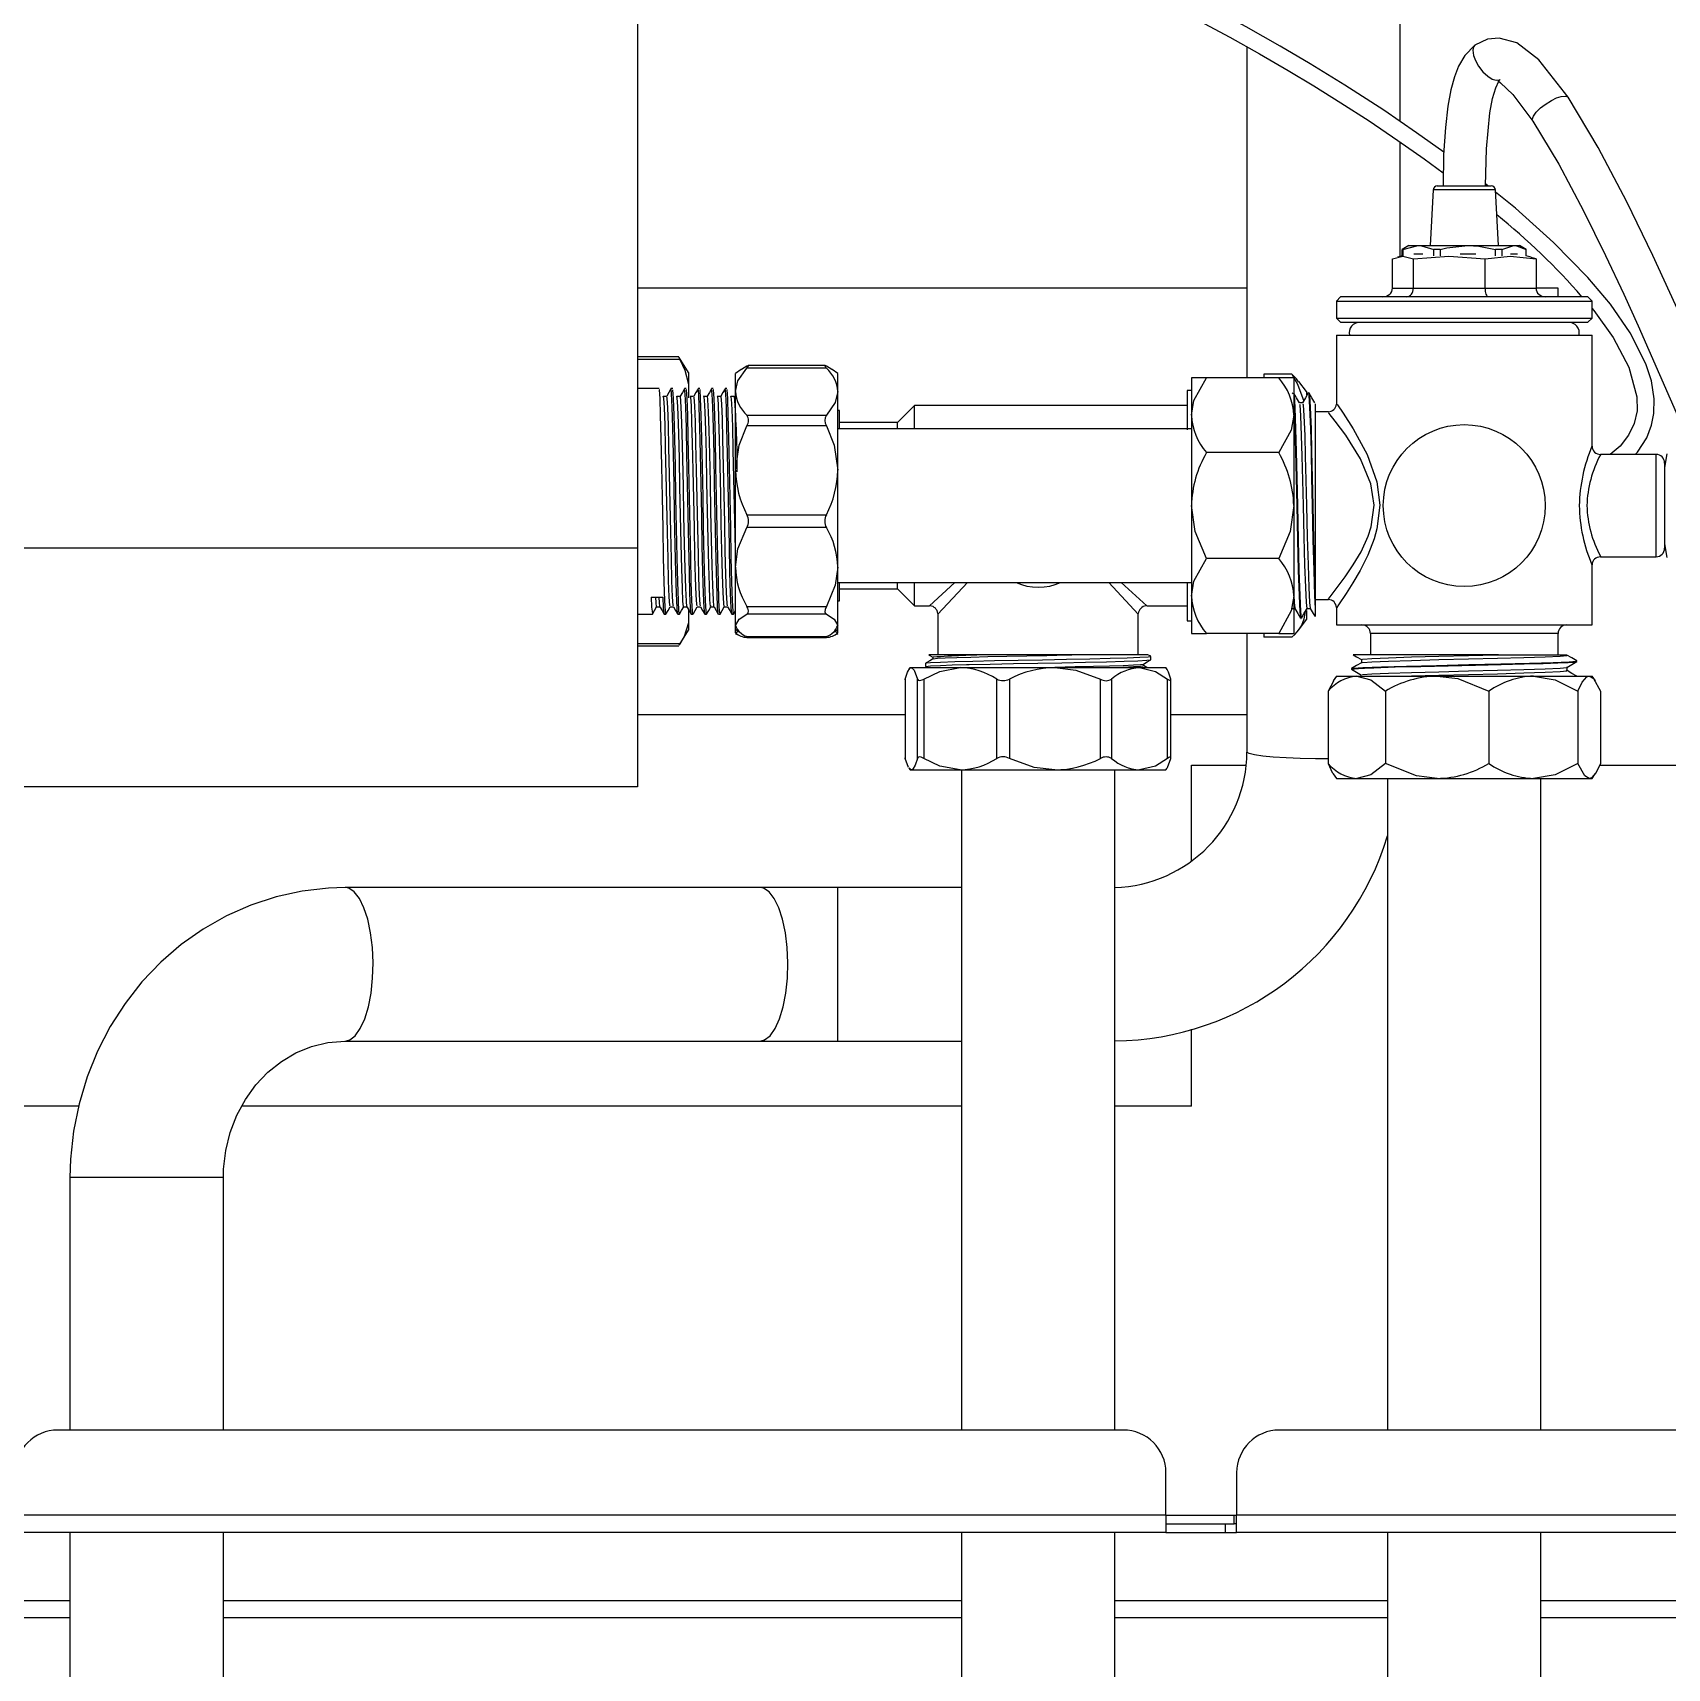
# Model space of a CAD drawing. Header units: millimetres. Extents: x 75 to 2075, y 25 to 1460.
# Drawn here: x 329.1 to 648.7, y 513.2 to 833 of the extents above; entities that cross this region are included whole.
import ezdxf

# ---------------------------------------------------------------- set-up
doc = ezdxf.new("R2010")
doc.units = ezdxf.units.MM
doc.header["$LTSCALE"] = 5

msp = doc.modelspace()

# ---------------------------------------------------------------- linework, layer by layer
at = {"color": 7, "linetype": 'Continuous', "lineweight": 25}
for p, q in [((447.337, 1212.199), (447.337, 732.199)), ((596.503, 815.607), (596.503, 874.737)), ((566.503, 830.237), (566.503, 765.532)), ((596.503, 789.282), (596.503, 811.586)), ((603.739, 803.032), (609.356, 803.032)), ((609.356, 803.032), (614.268, 803.032)), ((613.612, 803.032), (613.197, 803.367)), ((602.907, 802.243), (602.337, 791.366)), ((615.1, 802.243), (602.907, 802.243)), ((615.67, 791.366), (615.1, 802.243)), ((598.17, 791.366), (596.884, 790.623)), ((596.89, 789.386), (596.89, 790.626)), ((596.986, 790.626), (600.006, 791.366)), ((596.986, 790.626), (596.986, 789.386)), ((598.17, 791.366), (600.006, 791.366)), ((600.006, 791.366), (609.73, 791.366)), ((604.321, 790.626), (603.025, 790.626)), ((603.025, 789.386), (603.025, 790.626)), ((604.321, 790.626), (604.321, 789.386)), ((609.73, 791.366), (618.727, 791.366)), ((615.139, 789.386), (615.139, 790.626)), ((616.338, 790.626), (615.139, 790.626)), ((616.338, 790.626), (618.727, 791.366)), ((616.338, 790.626), (616.338, 789.386)), ((618.727, 791.366), (619.837, 791.366)), ((621.123, 790.623), (619.837, 791.366)), ((621.117, 789.386), (621.117, 790.626)), ((594.974, 783.032), (594.974, 788.764)), ((596.89, 789.386), (595.942, 789.132)), ((599.052, 783.032), (599.052, 788.764)), ((600.874, 789.699), (599.137, 789.699)), ((611.286, 789.699), (608.174, 789.699)), ((613.082, 783.032), (613.082, 788.764)), ((619.415, 789.699), (618.04, 789.699)), ((622.065, 789.132), (621.073, 789.398)), ((623.033, 788.764), (622.035, 789.018)), ((623.033, 788.764), (623.033, 783.032)), ((566.503, 783.032), (447.337, 783.032)), ((584.837, 781.366), (584.003, 780.532)), ((584.003, 780.532), (584.003, 777.199)), ((584.003, 780.532), (634.003, 780.532)), ((633.17, 781.366), (584.837, 781.366)), ((594.974, 783.032), (599.052, 783.032)), ((599.052, 783.032), (613.082, 783.032)), ((613.082, 783.032), (623.033, 783.032)), ((627.337, 783.032), (623.033, 783.032)), ((627.337, 781.366), (627.337, 783.032)), ((634.003, 780.532), (633.17, 781.366)), ((634.003, 777.199), (634.003, 780.532)), ((584.003, 777.199), (584.837, 776.366)), ((584.003, 777.199), (616.067, 777.199)), ((616.067, 777.199), (634.003, 777.199)), ((633.17, 776.366), (634.003, 777.199)), ((584.003, 773.866), (584.003, 760.344)), ((584.003, 773.866), (634.003, 773.866)), ((584.837, 776.366), (633.17, 776.366)), ((634.003, 752.146), (634.003, 773.866)), ((455.429, 769.6), (447.337, 769.6)), ((455.654, 769.082), (447.337, 769.082)), ((457.337, 766.532), (455.487, 769.492)), ((468.735, 767.799), (467.667, 767.124)), ((484.272, 767.427), (468.735, 767.427)), ((484.011, 767.9), (468.986, 767.9)), ((485.34, 767.124), (484.272, 767.799)), ((457.337, 766.532), (457.337, 764.306)), ((457.337, 764.306), (457.337, 761.602)), ((467.614, 767.143), (466.503, 766.366)), ((466.503, 762.818), (466.503, 766.366)), ((486.503, 766.366), (485.393, 767.143)), ((486.503, 762.818), (486.503, 766.366)), ((558.613, 765.532), (555.67, 765.532)), ((555.67, 765.532), (555.67, 758.21)), ((572.728, 765.532), (558.613, 765.532)), ((575.3, 766.239), (569.837, 766.239)), ((569.837, 766.239), (569.837, 765.532)), ((575.67, 765.532), (572.728, 765.532)), ((575.67, 765.532), (575.67, 758.21)), ((578.17, 762.823), (576.638, 764.792)), ((451.579, 763.399), (447.337, 763.399)), ((454.225, 763.399), (453.894, 763.399)), ((456.871, 763.399), (456.54, 763.399)), ((459.517, 763.399), (459.186, 763.399)), ((462.162, 763.399), (461.831, 763.399)), ((464.808, 763.399), (464.477, 763.399)), ((466.503, 747.458), (466.503, 762.818)), ((486.503, 747.458), (486.503, 762.818)), ((555.67, 763.032), (554.837, 763.032)), ((554.837, 763.032), (554.837, 755.323)), ((575.499, 762.562), (575.382, 762.361)), ((578.17, 762.823), (578.17, 762.165)), ((578.649, 762.566), (578.526, 762.566)), ((468.735, 758.21), (484.272, 758.21)), ((486.837, 759.116), (486.503, 759.116)), ((486.837, 755.532), (486.837, 759.116)), ((501.503, 760.116), (498.17, 756.782)), ((554.837, 760.116), (501.503, 760.116)), ((501.503, 755.532), (501.503, 760.116)), ((555.67, 758.21), (555.67, 740.532)), ((575.67, 758.21), (575.67, 740.532)), ((579.837, 760.417), (579.837, 723.229)), ((582.477, 758.866), (579.837, 758.866)), ((484.272, 756.162), (468.735, 756.162)), ((555.67, 755.532), (486.503, 755.532)), ((498.17, 756.782), (486.837, 756.782)), ((498.17, 755.532), (498.17, 756.782)), ((572.728, 750.888), (558.613, 750.888)), ((646.503, 750.532), (635.648, 750.532)), ((646.503, 730.532), (646.503, 750.532)), ((648.638, 750.666), (648.17, 748.014)), ((648.17, 748.866), (648.17, 732.199)), ((466.503, 728.529), (466.503, 747.458)), ((486.503, 728.529), (486.503, 747.458)), ((468.735, 738.754), (484.272, 738.754)), ((555.67, 740.532), (555.67, 722.855)), ((575.67, 740.532), (575.67, 722.855)), ((484.272, 736.23), (468.735, 736.23)), ((648.17, 733.051), (648.638, 730.398)), ((447.337, 732.199), (284.003, 732.199)), ((447.337, 732.199), (447.337, 685.532)), ((572.728, 730.177), (558.613, 730.177)), ((635.618, 730.532), (646.503, 730.532)), ((466.503, 717.119), (466.503, 728.529)), ((486.503, 717.119), (486.503, 728.529)), ((634.003, 717.199), (634.003, 728.987)), ((450.02, 722.658), (452.335, 722.658)), ((486.503, 725.532), (555.67, 725.532)), ((486.837, 721.949), (486.837, 725.532)), ((486.837, 724.282), (498.17, 724.282)), ((498.17, 724.282), (498.17, 725.532)), ((498.17, 724.282), (501.503, 720.949)), ((501.503, 720.949), (501.503, 725.532)), ((504.42, 720.949), (509.394, 725.532)), ((511.847, 725.532), (506.087, 719.282)), ((545.253, 719.282), (539.494, 725.532)), ((541.947, 725.532), (546.92, 720.949)), ((554.837, 725.532), (554.837, 718.032)), ((555.67, 722.855), (555.67, 715.532)), ((575.67, 722.855), (575.67, 715.532)), ((579.837, 723.228), (579.837, 720.364)), ((457.337, 720.232), (457.337, 717.651)), ((466.141, 719.339), (466.503, 719.966)), ((468.735, 720.828), (484.272, 720.828)), ((486.503, 721.949), (486.837, 721.949)), ((501.503, 720.949), (504.42, 720.949)), ((546.92, 720.949), (554.837, 720.949)), ((578.17, 719.999), (578.17, 718.242)), ((579.837, 722.199), (582.453, 722.199)), ((579.837, 720.364), (579.837, 720.345)), ((579.837, 720.345), (579.837, 718.835)), ((584.003, 720.592), (584.003, 717.199)), ((447.337, 719.332), (450.256, 719.332)), ((452.572, 719.332), (452.902, 719.332)), ((455.217, 719.332), (455.547, 719.332)), ((457.337, 717.651), (457.337, 716.199)), ((457.863, 719.332), (458.193, 719.332)), ((460.509, 719.332), (460.839, 719.332)), ((463.155, 719.332), (463.485, 719.332)), ((465.801, 719.332), (466.131, 719.332)), ((466.503, 716.366), (466.503, 717.119)), ((466.503, 716.366), (467.614, 715.588)), ((466.503, 715.659), (466.503, 716.366)), ((484.272, 719.307), (468.735, 719.307)), ((485.393, 715.588), (486.503, 716.366)), ((486.503, 716.366), (486.503, 717.119)), ((486.503, 715.659), (486.503, 716.366)), ((506.087, 719.282), (506.087, 711.366)), ((545.253, 711.366), (545.253, 719.282)), ((554.837, 718.032), (555.67, 718.032)), ((576.638, 716.272), (578.17, 718.242)), ((577.018, 718.499), (577.141, 718.499)), ((584.003, 717.199), (634.003, 717.199)), ((455.654, 713.512), (447.337, 713.512)), ((447.337, 713.131), (455.429, 713.131)), ((455.452, 713.186), (455.429, 713.169)), ((455.487, 713.239), (457.337, 716.199)), ((455.654, 713.512), (455.543, 713.332)), ((466.503, 715.659), (467.008, 716.012)), ((466.503, 715.532), (466.685, 715.405)), ((468.735, 714.932), (484.272, 714.932)), ((468.735, 714.757), (484.272, 714.757)), ((468.871, 714.745), (468.735, 714.757)), ((468.871, 714.74), (484.154, 714.74)), ((468.986, 714.832), (484.011, 714.832)), ((484.272, 714.757), (484.154, 714.759)), ((485.999, 716.012), (486.503, 715.659)), ((486.322, 715.405), (486.503, 715.532)), ((555.67, 715.532), (558.613, 715.532)), ((572.728, 715.532), (558.613, 715.532)), ((566.503, 715.532), (566.503, 692.364)), ((569.837, 715.532), (569.837, 714.825)), ((575.3, 714.825), (569.837, 714.825)), ((572.728, 715.532), (575.67, 715.532)), ((590.67, 715.532), (590.67, 711.366)), ((627.337, 715.532), (590.67, 715.532)), ((627.337, 711.366), (627.337, 715.532)), ((627.337, 711.366), (627.337, 715.532)), ((516.542, 711.366), (504.291, 711.366)), ((505.068, 710.898), (505.068, 710.567)), ((505.161, 710.567), (505.168, 710.585)), ((532.275, 711.366), (516.542, 711.366)), ((547.154, 711.366), (532.275, 711.366)), ((547.693, 711.076), (547.162, 711.383)), ((547.704, 710.402), (547.704, 711.064)), ((615.728, 711.366), (587.296, 711.366)), ((615.728, 711.366), (629.057, 711.366)), ((631.038, 710.058), (631.038, 710.178)), ((499.708, 706.634), (499.708, 691.097)), ((500.67, 708.866), (500.414, 708.5)), ((500.67, 708.866), (500.887, 708.866)), ((500.887, 708.866), (510.469, 708.866)), ((502.066, 691.097), (502.066, 706.634)), ((503.344, 706.634), (503.344, 691.097)), ((503.636, 709.74), (503.636, 709.079)), ((503.647, 709.066), (503.995, 708.866)), ((503.756, 709.74), (503.71, 709.774)), ((510.469, 708.866), (528.955, 708.866)), ((517.594, 691.097), (517.594, 706.634)), ((520.058, 706.634), (520.058, 691.097)), ((528.955, 708.866), (545.517, 708.866)), ((537.852, 691.097), (537.852, 706.634)), ((540.06, 706.634), (540.06, 691.097)), ((545.517, 708.866), (550.67, 708.866)), ((546.94, 708.866), (546.26, 709.258)), ((546.272, 709.244), (546.272, 709.568)), ((550.926, 708.5), (550.67, 708.866)), ((550.975, 691.097), (550.975, 706.634)), ((584.003, 707.199), (583.344, 706.257)), ((584.003, 707.199), (587.978, 707.199)), ((586.969, 708.67), (586.969, 708.547)), ((587.978, 707.199), (603.7, 707.199)), ((603.7, 707.199), (622.529, 707.199)), ((622.529, 707.199), (633.435, 707.199)), ((633.435, 707.199), (634.003, 707.199)), ((634.663, 706.257), (634.003, 707.199)), ((499.679, 706.457), (499.679, 691.252)), ((551.662, 691.252), (551.662, 706.457)), ((583.422, 706.202), (582.376, 704.256)), ((582.376, 704.256), (582.376, 690.142)), ((593.58, 704.256), (593.58, 690.142)), ((613.82, 704.256), (613.82, 690.142)), ((631.238, 704.256), (631.238, 690.142)), ((635.631, 704.256), (635.631, 690.142)), ((447.337, 699.699), (499.679, 699.699)), ((551.662, 699.699), (566.503, 699.699)), ((499.708, 691.097), (499.697, 691.252)), ((500.347, 689.345), (499.708, 691.097)), ((500.416, 689.228), (500.67, 688.866)), ((500.887, 688.866), (500.451, 689.252)), ((500.67, 688.866), (500.887, 688.866)), ((500.887, 688.866), (510.469, 688.866)), ((510.469, 688.866), (528.955, 688.866)), ((510.67, 688.866), (510.67, 559.817)), ((528.955, 688.866), (545.517, 688.866)), ((540.67, 559.817), (540.67, 688.866)), ((545.517, 688.866), (550.67, 688.866)), ((550.67, 688.866), (550.924, 689.228)), ((555.67, 689.817), (566.328, 689.817)), ((555.67, 671.091), (555.67, 689.817)), ((583.378, 688.092), (584.003, 687.199)), ((634.003, 687.199), (634.629, 688.092)), ((635.479, 689.817), (660.67, 689.817)), ((447.337, 685.532), (284.003, 685.532)), ((584.003, 687.199), (587.978, 687.199)), ((587.978, 687.199), (603.7, 687.199)), ((594.003, 687.199), (594.003, 559.817)), ((603.7, 687.199), (622.529, 687.199)), ((622.529, 687.199), (633.435, 687.199)), ((624.003, 559.817), (624.003, 687.199)), ((633.435, 687.199), (634.003, 687.199)), ((471.264, 665.856), (390.157, 665.856)), ((486.503, 665.856), (471.264, 665.856)), ((510.67, 665.856), (486.503, 665.856)), ((486.503, 636.896), (486.503, 665.856)), ((486.503, 635.856), (486.503, 636.896)), ((555.67, 623.15), (555.67, 638.167)), ((390.157, 635.856), (471.264, 635.856)), ((471.264, 635.856), (486.503, 635.856)), ((486.503, 635.856), (510.67, 635.856)), ((338.053, 623.15), (317.337, 623.15)), ((510.67, 623.15), (369.973, 623.15)), ((555.67, 623.15), (540.67, 623.15)), ((336.377, 609.19), (336.377, 559.817)), ((366.377, 609.19), (336.377, 609.19)), ((366.377, 559.817), (366.377, 609.19)), ((542.337, 559.817), (334.003, 559.817)), ((772.835, 559.817), (572.835, 559.817)), ((550.67, 543.15), (550.67, 551.483)), ((564.501, 551.483), (564.501, 543.15)), ((550.67, 543.15), (325.67, 543.15)), ((550.67, 543.15), (550.67, 539.817)), ((550.67, 543.15), (564.003, 543.15)), ((550.67, 541.483), (564.003, 541.483)), ((562.337, 539.817), (562.337, 541.483)), ((564.003, 541.483), (564.003, 543.15)), ((564.003, 543.15), (564.501, 543.15)), ((564.501, 541.483), (564.003, 541.483)), ((564.501, 539.817), (564.501, 543.15)), ((781.168, 543.15), (564.501, 543.15)), ((550.67, 539.817), (325.67, 539.817)), ((336.377, 539.817), (336.377, 499.817)), ((366.377, 499.817), (366.377, 539.817)), ((510.67, 539.817), (510.67, 499.817)), ((540.67, 499.817), (540.67, 539.817)), ((550.67, 539.817), (562.337, 539.817)), ((562.337, 539.817), (564.501, 539.817)), ((781.168, 539.817), (564.501, 539.817)), ((594.003, 539.817), (594.003, 499.817)), ((624.003, 499.817), (624.003, 539.817)), ((270.67, 526.483), (336.377, 526.483)), ((366.377, 526.483), (510.67, 526.483)), ((540.67, 526.483), (594.003, 526.483)), ((624.003, 526.483), (727.337, 526.483)), ((269.121, 523.15), (336.377, 523.15)), ((366.377, 523.15), (510.67, 523.15)), ((540.67, 523.15), (594.003, 523.15)), ((624.003, 523.15), (727.337, 523.15))]:
    msp.add_line(p, q, dxfattribs=at)
at = {"color": 7, "linetype": 'Continuous', "lineweight": 25, "flags": 128}
for points in [[(604.999, 809.644), (604.984, 809.655), (599.68, 813.442), (593.26, 817.817), (585.63, 822.755), (578.86, 826.924), (573.032, 830.367), (566.377, 834.14), (557.751, 838.785), (549.006, 843.214), (540.556, 847.212), (536.571, 848.996), (532.624, 850.694), (527.289, 852.871), (520.35, 855.474), (512.161, 858.139), (503.289, 860.343)], [(502.652, 857.071), (510.115, 855.259), (516.87, 853.15), (522.418, 851.172), (526.649, 849.539), (530.707, 847.884), (534.796, 846.135), (541.709, 843.009), (548.837, 839.581), (556.198, 835.836), (563.139, 832.119), (568.964, 828.862), (574.605, 825.584), (579.569, 822.597), (584.882, 819.287), (590.379, 815.729), (596.016, 811.929), (601.174, 808.301), (604.899, 805.576)], [(629.314, 820.353), (623.558, 827.698), (619.312, 831.001), (615.815, 831.901), (613.556, 831.702), (611.077, 830.567)], [(611.077, 830.567), (609.117, 828.554), (607.888, 826.421), (607.078, 824.328), (606.402, 821.845), (605.798, 818.627), (605.305, 814.463), (604.965, 809.1), (604.852, 803.032)], [(611.091, 830.549), (610.793, 830.214), (610.658, 829.573), (610.817, 828.497), (611.191, 827.524), (611.821, 826.424), (612.665, 825.348), (613.604, 824.474), (614.49, 823.917), (615.215, 823.688), (615.936, 823.802), (615.98, 823.852)], [(613.189, 803.032), (613.363, 810.302), (614.025, 817.317), (614.547, 820.119), (615.166, 822.238), (615.748, 823.505), (615.947, 823.783), (616.007, 823.846), (616.025, 823.862), (616.034, 823.87)], [(615.589, 823.697), (615.583, 823.692), (615.618, 823.599), (616.078, 823.199), (618.504, 820.931), (622.386, 815.722)], [(622.419, 815.741), (622.305, 816.048), (622.519, 816.684), (623.094, 817.467), (623.915, 818.267), (624.825, 818.976), (626.086, 819.759), (627.067, 820.225), (627.951, 820.517), (628.822, 820.6), (629.245, 820.433), (629.282, 820.333)], [(664.705, 746.654), (659.203, 759.593), (656.805, 765.129), (653.966, 771.599), (650.295, 779.807), (645.863, 789.412), (640.783, 799.905), (635.204, 810.553), (629.314, 820.353)], [(622.386, 815.722), (627.497, 807.267), (632.334, 798.152), (636.627, 789.436), (640.2, 781.841), (643.011, 775.689), (653.425, 751.927), (660.67, 734.616)], [(642.405, 750.532), (642.859, 750.988), (644.672, 753.787), (645.632, 756.268), (646.078, 758.536), (646.147, 761.434), (645.607, 764.909), (644.537, 768.27), (641.474, 774.337), (637.601, 779.911), (633.188, 785.157), (626.48, 791.99), (619.027, 798.654), (615.123, 801.81)], [(596.986, 790.626), (596.974, 790.632), (596.89, 790.626)], [(600.006, 791.366), (600.619, 791.333), (603.025, 790.626)], [(604.321, 790.626), (605.594, 790.923), (609.73, 791.366)], [(609.73, 791.366), (611.86, 791.245), (615.139, 790.626)], [(618.727, 791.366), (619.213, 791.333), (621.117, 790.626)], [(594.974, 788.764), (597.013, 789.282), (599.052, 788.764)], [(599.052, 788.764), (605.999, 789.282), (613.082, 788.764)], [(613.082, 788.764), (618.01, 789.282), (623.033, 788.764)], [(634.003, 779.055), (634.326, 778.681), (638.13, 773.398), (641.206, 767.617), (642.777, 761.778), (642.784, 759.062), (642.239, 756.567), (641.14, 754.283), (639.463, 752.181), (637.524, 750.532)], [(455.543, 769.399), (455.452, 769.545), (455.413, 769.574), (455.536, 769.313), (455.654, 769.082)], [(455.654, 769.082), (456.6, 766.992), (457.337, 764.306)], [(466.503, 762.818), (466.983, 764.929), (468.735, 767.427)], [(468.735, 767.427), (468.988, 767.726), (469.048, 767.884), (468.912, 767.878), (468.735, 767.799)], [(484.272, 767.799), (484.019, 767.898), (483.959, 767.834), (484.095, 767.626), (484.272, 767.427)], [(555.67, 758.21), (556.15, 761.117), (558.613, 765.532)], [(575.3, 766.239), (576.406, 764.286), (577.605, 760.986)], [(576.577, 764.745), (576.208, 765.305), (575.3, 766.239)], [(452.902, 719.475), (452.813, 719.837), (452.692, 721.985), (452.576, 725.596), (452.461, 730.395), (452.34, 736.134), (452.226, 742.16), (452.109, 748.175), (451.988, 753.722), (451.875, 758.209), (451.757, 761.474), (451.637, 763.182), (451.579, 763.192)], [(453.729, 720.954), (453.664, 721.019), (453.544, 722.71), (453.426, 725.838), (453.313, 730.1), (453.191, 735.331), (453.075, 740.96), (452.961, 746.593), (452.839, 751.922), (452.725, 756.344), (452.608, 759.649), (452.487, 761.566), (452.375, 761.905), (452.365, 761.806)], [(453.027, 761.864), (452.698, 761.874), (452.365, 761.864)], [(453.887, 763.397), (453.47, 762.676), (453.054, 761.955)], [(454.376, 720.968), (454.326, 721.019), (454.205, 722.71), (454.087, 725.838), (453.974, 730.1), (453.853, 735.331), (453.737, 740.96), (453.622, 746.593), (453.501, 751.922), (453.387, 756.344), (453.27, 759.649), (453.149, 761.566), (453.054, 761.852)], [(455.217, 719.464), (455.195, 719.365), (455.078, 720.541), (454.957, 723.355), (454.844, 727.471), (454.725, 732.735), (454.605, 738.679), (454.493, 744.708), (454.373, 750.611), (454.254, 755.764), (454.141, 759.752), (454.02, 762.4), (453.904, 763.392), (453.88, 763.251)], [(455.547, 719.475), (455.459, 719.837), (455.338, 721.985), (455.222, 725.596), (455.107, 730.395), (454.986, 736.134), (454.872, 742.16), (454.755, 748.175), (454.634, 753.722), (454.521, 758.209), (454.403, 761.474), (454.282, 763.182), (454.225, 763.192)], [(456.376, 720.867), (456.358, 720.782), (456.241, 721.805), (456.12, 724.367), (456.007, 728.162), (455.889, 733.039), (455.769, 738.58), (455.656, 744.217), (455.536, 749.755), (455.418, 754.62), (455.305, 758.402), (455.184, 760.947), (455.067, 761.952), (455.011, 761.673)], [(455.673, 761.864), (455.344, 761.873), (455.011, 761.864)], [(457.023, 720.796), (457.02, 720.782), (456.902, 721.805), (456.782, 724.367), (456.669, 728.162), (456.55, 733.039), (456.43, 738.58), (456.318, 744.217), (456.198, 749.755), (456.079, 754.62), (455.966, 758.402), (455.845, 760.947), (455.728, 761.952), (455.699, 761.807)], [(456.533, 763.397), (456.116, 762.676), (455.7, 761.955)], [(457.863, 719.464), (457.841, 719.365), (457.723, 720.541), (457.603, 723.355), (457.49, 727.471), (457.371, 732.735), (457.251, 738.679), (457.139, 744.708), (457.019, 750.611), (456.9, 755.764), (456.787, 759.752), (456.666, 762.4), (456.55, 763.392), (456.527, 763.253)], [(458.193, 719.475), (458.105, 719.837), (457.984, 721.985), (457.868, 725.596), (457.753, 730.395), (457.632, 736.134), (457.518, 742.16), (457.401, 748.175), (457.28, 753.722), (457.167, 758.209), (457.048, 761.474), (456.928, 763.182), (456.871, 763.192)], [(458.318, 761.864), (457.989, 761.872), (457.657, 761.864)], [(459.02, 720.917), (458.937, 721.179), (458.816, 723.113), (458.7, 726.433), (458.585, 730.867), (458.464, 736.203), (458.35, 741.837), (458.233, 747.465), (458.112, 752.688), (457.999, 756.936), (457.881, 760.05), (457.761, 761.723), (457.657, 761.81)], [(459.178, 763.397), (458.762, 762.676), (458.345, 761.955)], [(459.667, 720.964), (459.599, 721.179), (459.478, 723.113), (459.361, 726.433), (459.247, 730.867), (459.126, 736.203), (459.011, 741.837), (458.895, 747.465), (458.774, 752.688), (458.661, 756.936), (458.543, 760.05), (458.422, 761.723), (458.345, 761.788)], [(460.509, 719.464), (460.487, 719.365), (460.369, 720.541), (460.249, 723.355), (460.136, 727.471), (460.017, 732.735), (459.897, 738.679), (459.785, 744.708), (459.664, 750.611), (459.546, 755.764), (459.433, 759.752), (459.312, 762.4), (459.196, 763.392), (459.172, 763.25)], [(460.839, 719.475), (460.751, 719.837), (460.63, 721.985), (460.514, 725.596), (460.399, 730.395), (460.277, 736.134), (460.163, 742.16), (460.047, 748.175), (459.926, 753.722), (459.813, 758.209), (459.694, 761.474), (459.574, 763.182), (459.517, 763.192)], [(461.667, 720.93), (461.632, 720.837), (461.514, 722.11), (461.393, 724.89), (461.281, 728.859), (461.161, 733.879), (461.042, 739.467), (460.93, 745.103), (460.809, 750.577), (460.692, 755.285), (460.578, 758.893), (460.457, 761.21), (460.341, 761.967), (460.302, 761.688)], [(460.964, 761.864), (460.635, 761.871), (460.303, 761.864)], [(461.823, 763.395), (461.407, 762.674), (460.99, 761.953)], [(462.314, 720.891), (462.294, 720.837), (462.175, 722.11), (462.055, 724.89), (461.943, 728.859), (461.823, 733.879), (461.704, 739.467), (461.591, 745.103), (461.47, 750.577), (461.353, 755.285), (461.239, 758.893), (461.118, 761.21), (461.003, 761.967), (460.99, 761.878)], [(463.155, 719.464), (463.133, 719.365), (463.015, 720.541), (462.894, 723.355), (462.782, 727.471), (462.663, 732.735), (462.543, 738.679), (462.431, 744.708), (462.31, 750.611), (462.192, 755.764), (462.079, 759.752), (461.958, 762.4), (461.841, 763.392), (461.817, 763.246)], [(463.485, 719.475), (463.397, 719.837), (463.275, 721.985), (463.159, 725.596), (463.045, 730.395), (462.923, 736.134), (462.809, 742.16), (462.692, 748.175), (462.571, 753.722), (462.459, 758.209), (462.34, 761.474), (462.22, 763.182), (462.162, 763.192)], [(464.312, 720.842), (464.21, 721.378), (464.089, 723.551), (463.974, 727.05), (463.858, 731.657), (463.737, 737.083), (463.624, 742.718), (463.506, 748.327), (463.386, 753.428), (463.273, 757.504), (463.154, 760.415), (463.034, 761.841), (462.948, 761.726)], [(463.61, 761.864), (463.28, 761.87), (462.949, 761.864)], [(464.47, 763.397), (464.053, 762.676), (463.637, 761.955)], [(464.96, 720.915), (464.872, 721.378), (464.751, 723.551), (464.636, 727.05), (464.52, 731.657), (464.399, 737.083), (464.286, 742.718), (464.167, 748.327), (464.047, 753.428), (463.935, 757.504), (463.815, 760.415), (463.696, 761.841), (463.637, 761.762)], [(465.801, 719.464), (465.779, 719.365), (465.661, 720.541), (465.54, 723.355), (465.428, 727.471), (465.309, 732.735), (465.189, 738.679), (465.076, 744.708), (464.956, 750.611), (464.838, 755.764), (464.725, 759.752), (464.604, 762.4), (464.487, 763.392), (464.464, 763.251)], [(466.131, 719.475), (466.042, 719.837), (465.921, 721.985), (465.805, 725.596), (465.69, 730.395), (465.569, 736.134), (465.455, 742.16), (465.338, 748.175), (465.217, 753.722), (465.105, 758.209), (464.986, 761.474), (464.866, 763.182), (464.808, 763.192)], [(466.503, 731.76), (466.434, 734.733), (466.316, 740.351), (466.203, 745.986), (466.082, 751.38), (465.966, 755.921), (465.851, 759.352), (465.729, 761.434), (465.616, 761.944), (465.594, 761.745)], [(466.256, 761.864), (465.926, 761.869), (465.594, 761.864)], [(486.503, 762.818), (486.024, 760.708), (484.272, 758.21)], [(576.77, 760.613), (576.211, 761.581), (575.652, 762.548)], [(575.67, 762.245), (575.733, 762.098), (575.878, 759.742), (576.028, 755.547), (576.145, 751.126), (576.267, 745.981), (576.387, 740.532), (576.534, 733.867), (576.682, 727.821), (576.829, 722.977), (576.978, 719.767), (577.124, 718.512), (577.141, 718.601)], [(575.67, 761.118), (575.755, 759.742), (575.905, 755.547), (576.022, 751.126), (576.145, 745.981), (576.264, 740.532), (576.412, 733.867), (576.559, 727.821), (576.706, 722.977), (576.855, 719.767), (577.001, 718.512), (577.018, 718.601)], [(578.515, 762.562), (577.953, 761.589), (577.39, 760.615)], [(578.526, 762.333), (578.627, 762.098), (578.771, 759.742), (578.922, 755.547), (579.039, 751.126), (579.161, 745.981), (579.281, 740.532), (579.428, 733.867), (579.576, 727.821), (579.723, 722.977), (579.837, 720.364)], [(579.787, 760.613), (579.227, 761.581), (578.669, 762.548)], [(578.669, 762.287), (578.749, 762.098), (578.894, 759.742), (579.044, 755.547), (579.162, 751.126), (579.284, 745.981), (579.403, 740.532), (579.551, 733.867), (579.699, 727.821), (579.837, 723.23)], [(575.67, 758.21), (575.191, 755.303), (572.728, 750.888)], [(577.41, 760.632), (577.079, 760.632), (576.759, 760.632)], [(576.77, 760.375), (576.849, 760.206), (576.994, 758.056), (577.144, 754.23), (577.261, 750.196), (577.384, 745.503), (577.503, 740.532), (577.651, 734.452), (577.798, 728.937), (577.945, 724.518), (578.094, 721.589), (578.24, 720.444), (578.257, 720.526)], [(577.41, 760.42), (577.51, 760.206), (577.655, 758.056), (577.805, 754.23), (577.923, 750.196), (578.045, 745.503), (578.164, 740.532), (578.312, 734.452), (578.46, 728.937), (578.607, 724.518), (578.755, 721.589), (578.899, 720.466)], [(582.451, 722.34), (582.766, 722.727), (584.364, 724.761), (585.738, 726.626), (587.296, 728.934), (588.816, 731.532), (590.198, 734.555), (590.79, 736.37), (591.365, 740.605), (590.754, 744.824), (588.727, 749.701), (585.854, 754.276), (583.768, 757.076), (582.581, 758.567), (582.477, 758.694)], [(584.135, 760.344), (584.232, 760.206), (585.345, 758.58), (587.301, 755.525), (589.994, 750.534), (591.895, 745.214), (592.467, 740.612), (591.928, 735.991), (591.374, 734.011), (590.127, 730.822), (588.653, 727.88), (587.236, 725.432), (585.904, 723.328), (584.406, 721.109), (584.062, 720.616), (584.045, 720.592)], [(466.503, 747.458), (467.232, 752.381), (468.735, 756.162)], [(484.272, 756.162), (485.775, 752.381), (486.503, 747.458)], [(558.613, 730.177), (556.399, 735.456), (555.67, 740.532)], [(575.67, 740.532), (574.941, 735.456), (572.728, 730.177)], [(466.503, 728.529), (466.983, 732.057), (468.735, 736.23)], [(555.67, 722.855), (556.15, 725.762), (558.613, 730.177)], [(486.503, 728.529), (486.024, 725.001), (484.272, 720.828)], [(451.083, 720.768), (450.968, 721.539), (450.91, 722.658)], [(451.73, 720.867), (451.63, 721.539), (451.572, 722.658)], [(452.572, 719.464), (452.549, 719.365), (452.432, 720.541), (452.335, 722.658)], [(575.67, 722.855), (575.191, 719.948), (572.728, 715.532)], [(575.67, 722.941), (575.739, 721.589), (575.883, 720.463)], [(450.266, 719.339), (450.682, 720.058), (451.089, 720.764)], [(451.083, 720.764), (451.416, 720.765), (451.738, 720.764)], [(451.73, 720.778), (452.147, 720.057), (452.563, 719.336)], [(452.912, 719.339), (453.327, 720.058), (453.735, 720.764)], [(453.729, 720.764), (454.061, 720.765), (454.383, 720.764)], [(454.377, 720.776), (454.793, 720.055), (455.21, 719.334)], [(455.557, 719.339), (455.973, 720.057), (456.381, 720.764)], [(456.375, 720.764), (456.707, 720.765), (457.029, 720.764)], [(457.023, 720.776), (457.439, 720.055), (457.856, 719.334)], [(458.203, 719.339), (458.618, 720.057), (459.027, 720.764)], [(459.021, 720.764), (459.353, 720.764), (459.675, 720.764)], [(459.667, 720.778), (460.084, 720.057), (460.5, 719.336)], [(460.849, 719.339), (461.264, 720.057), (461.673, 720.764)], [(461.666, 720.764), (461.998, 720.764), (462.321, 720.764)], [(462.314, 720.777), (462.73, 720.056), (463.147, 719.335)], [(463.495, 719.339), (463.91, 720.056), (464.319, 720.764)], [(464.312, 720.764), (464.644, 720.764), (464.967, 720.764)], [(464.96, 720.776), (465.377, 720.055), (465.793, 719.334)], [(468.735, 719.307), (468.988, 719.555), (469.048, 719.969), (468.912, 720.468), (468.735, 720.828)], [(484.272, 720.828), (484.019, 720.256), (483.959, 719.765), (484.095, 719.441), (484.272, 719.307)], [(575.241, 720.432), (575.571, 720.432), (575.892, 720.432)], [(575.882, 720.449), (576.445, 719.476), (577.007, 718.502)], [(577.16, 718.516), (577.719, 719.483), (578.278, 720.451)], [(578.257, 720.432), (578.588, 720.432), (578.908, 720.432)], [(578.898, 720.45), (579.461, 719.476), (579.833, 718.833)], [(457.337, 717.651), (456.441, 714.972), (455.654, 713.512)], [(466.503, 717.119), (467.232, 718.356), (468.735, 719.307)], [(484.272, 719.307), (485.775, 718.356), (486.503, 717.119)], [(468.986, 714.85), (468.912, 714.854), (468.735, 714.932)], [(484.272, 714.932), (484.019, 714.833), (484.011, 714.842)], [(503.756, 709.079), (503.71, 709.112), (504.623, 709.205), (506.562, 709.3), (508.865, 709.377), (511.656, 709.449), (512.187, 709.462), (516.302, 709.555), (520.891, 709.65), (525.62, 709.74), (530.348, 709.829), (534.944, 709.924), (539.073, 710.018), (542.491, 710.105), (545.176, 710.197), (546.947, 710.293), (547.682, 710.384), (547.62, 710.402)], [(505.224, 710.618), (504.522, 710.206), (503.8, 709.79)], [(503.879, 709.791), (504.623, 709.866), (506.562, 709.961), (509.381, 710.053), (512.924, 710.141), (517.154, 710.235), (521.796, 710.329), (526.52, 710.418), (531.249, 710.509), (535.78, 710.604), (539.786, 710.696), (543.066, 710.784), (545.592, 710.877), (547.169, 710.972), (547.704, 711.062), (547.694, 711.064)], [(504.281, 711.346), (504.361, 711.3), (505.08, 710.885)], [(505.178, 710.61), (505.975, 710.692), (507.532, 710.777), (509.76, 710.859), (512.527, 710.936), (515.837, 711.018), (519.556, 711.103), (523.473, 711.185), (527.394, 711.263), (531.32, 711.345), (532.275, 711.366)], [(546.26, 709.562), (546.979, 709.977), (547.693, 710.389)], [(587.007, 708.547), (587.082, 708.595), (587.566, 708.658), (589.084, 708.758), (589.481, 708.778), (589.86, 708.795), (590.453, 708.82), (591.326, 708.854), (595.52, 708.986), (600.514, 709.114), (605.88, 709.236), (611.233, 709.354), (616.254, 709.467), (620.7, 709.575), (624.408, 709.678), (627.291, 709.776), (629.328, 709.869), (630.549, 709.958), (631.024, 710.041), (630.987, 710.058)], [(587.216, 708.689), (587.272, 708.75), (589.194, 708.886), (592.797, 709.028), (597.696, 709.164), (603.591, 709.305), (609.886, 709.443), (616.144, 709.583), (621.794, 709.721), (626.375, 709.86), (629.528, 710), (630.959, 710.137), (630.846, 710.178)], [(587.297, 711.365), (587.944, 710.991), (588.903, 710.437)], [(588.903, 710.447), (588.903, 710.118), (588.903, 709.796)], [(589.111, 710.448), (589.179, 710.528), (590.932, 710.664), (594.219, 710.806), (598.688, 710.942), (604.066, 711.083), (609.809, 711.22), (615.518, 711.36), (615.728, 711.366)], [(589.129, 709.807), (589.179, 709.867), (590.932, 710.003), (594.219, 710.144), (598.688, 710.281), (604.066, 710.421), (609.809, 710.559), (615.518, 710.699), (620.672, 710.838), (624.851, 710.976), (627.727, 711.116), (629.033, 711.253), (628.953, 711.315)], [(629.083, 708.917), (630.058, 709.48), (631.032, 710.043)], [(631.02, 710.197), (630.051, 710.757), (629.086, 711.315)], [(499.679, 706.457), (499.679, 706.457), (499.708, 706.634)], [(499.708, 706.634), (500.142, 707.96), (500.611, 708.74), (500.887, 708.866)], [(500.887, 708.866), (501.427, 708.386), (502.066, 706.634)], [(502.066, 706.634), (502.236, 706.381), (502.575, 706.321), (503.015, 706.457), (503.344, 706.634)], [(503.344, 706.634), (506.439, 708.137), (510.469, 708.866)], [(523.281, 708.866), (525.083, 708.902), (529.008, 708.981), (532.892, 709.064), (536.512, 709.149), (539.67, 709.229), (542.286, 709.307), (544.333, 709.391), (545.676, 709.475), (546.249, 709.556), (546.234, 709.562)], [(528.955, 708.866), (533.031, 708.386), (537.852, 706.634)], [(538.384, 708.866), (539.67, 708.898), (542.286, 708.976), (544.333, 709.06), (545.676, 709.144), (546.249, 709.225), (546.202, 709.245)], [(545.517, 708.866), (548.604, 708.137), (550.975, 706.634)], [(551.633, 706.634), (551.198, 707.96), (550.889, 708.474)], [(550.975, 706.634), (551.347, 706.381), (551.589, 706.321), (551.662, 706.457), (551.633, 706.634)], [(586.968, 708.539), (587.942, 707.976), (588.903, 707.421)], [(588.921, 709.807), (587.956, 709.249), (586.987, 708.689)], [(587.978, 707.199), (590.724, 706.47), (593.58, 704.256)], [(589.111, 707.431), (589.179, 707.511), (590.932, 707.647), (594.219, 707.789), (598.688, 707.925), (604.066, 708.066), (609.809, 708.204), (615.518, 708.344), (620.672, 708.482), (624.851, 708.621), (627.727, 708.761), (629.033, 708.898), (628.986, 708.917)], [(596.56, 707.199), (598.688, 707.264), (604.066, 707.405), (609.809, 707.542), (615.518, 707.682), (620.672, 707.821), (624.851, 707.959), (627.727, 708.1), (629.033, 708.237), (628.929, 708.278)], [(603.7, 707.199), (607.718, 706.719), (613.82, 704.256)], [(622.529, 707.199), (626.798, 706.47), (631.238, 704.256)], [(629.104, 708.278), (629.104, 708.609), (629.104, 708.929)], [(631.02, 707.181), (630.052, 707.74), (629.104, 708.288)], [(631.238, 704.256), (632.071, 706.037), (632.99, 707.074), (633.435, 707.199)], [(633.435, 707.199), (634.307, 706.719), (635.631, 704.256)], [(502.066, 691.097), (501.632, 689.772), (501.162, 688.991), (500.887, 688.866)], [(503.344, 691.097), (502.825, 691.35), (502.403, 691.41), (502.152, 691.274), (502.066, 691.097)], [(510.469, 688.866), (506.439, 689.594), (503.344, 691.097)], [(528.955, 688.866), (524.88, 689.345), (520.058, 691.097)], [(550.975, 691.097), (548.604, 689.594), (545.517, 688.866)], [(550.889, 689.252), (550.994, 689.345), (551.633, 691.097)], [(551.633, 691.097), (551.65, 691.35), (551.5, 691.41), (551.217, 691.274), (550.975, 691.097)], [(582.376, 691.059), (579.901, 691.065), (576.932, 691.119), (574.15, 691.225), (571.669, 691.377), (569.59, 691.57), (567.999, 691.795), (566.961, 692.044), (566.519, 692.306), (566.503, 692.364)], [(582.376, 690.142), (583.209, 688.361), (583.421, 688.122)], [(593.58, 690.142), (590.724, 687.928), (587.978, 687.199)], [(603.7, 687.199), (599.683, 687.679), (593.58, 690.142)], [(631.238, 690.142), (626.798, 687.928), (622.529, 687.199)], [(633.435, 687.199), (632.562, 687.679), (631.238, 690.142)], [(635.631, 690.142), (634.798, 688.361), (633.879, 687.324), (633.435, 687.199)], [(390.157, 665.856), (386.917, 665.754), (381.765, 665.163), (376.693, 664.054), (371.75, 662.437), (366.978, 660.328), (362.421, 657.746), (358.12, 654.713), (354.115, 651.258), (350.442, 647.41), (347.135, 643.204), (344.227, 638.679), (341.744, 633.876), (339.71, 628.838), (338.146, 623.613), (337.068, 618.249), (336.486, 612.796), (336.377, 609.19)], [(392.163, 636.896), (393.15, 638.286), (394.014, 640.191), (394.721, 642.532), (395.24, 645.214), (395.551, 648.128), (395.642, 651.153), (395.508, 654.165), (395.155, 657.043), (394.597, 659.667), (393.857, 661.93), (392.966, 663.74), (391.96, 665.023), (390.88, 665.725), (390.157, 665.856)], [(473.27, 636.896), (474.257, 638.286), (475.122, 640.191), (475.828, 642.532), (476.347, 645.214), (476.659, 648.128), (476.749, 651.153), (476.615, 654.165), (476.262, 657.043), (475.704, 659.667), (474.965, 661.93), (474.073, 663.74), (473.067, 665.023), (471.987, 665.725), (471.264, 665.856)], [(390.182, 635.857), (391.094, 636.077), (392.163, 636.896)], [(471.264, 635.856), (472.202, 636.077), (473.27, 636.896)], [(366.377, 609.19), (366.422, 610.825), (366.848, 614.461), (367.715, 617.991), (369.002, 621.347), (370.681, 624.467), (372.718, 627.295), (375.073, 629.784), (377.704, 631.892), (380.57, 633.583), (383.626, 634.826), (386.825, 635.592), (390.157, 635.856)]]:
    msp.add_lwpolyline(points, dxfattribs=at)
at = {"color": 7, "linetype": 'Continuous', "lineweight": 25}
msp.add_circle((609.003, 740.532), 15.833, dxfattribs=at)
for centre, radius, start, end in [((603.739, 802.199), 0.833, 90, 177), ((614.268, 802.199), 0.833, 3, 90), ((536.517, 698.573), 126.386, 40.92525, 51.40644), ((588.587, 774.282), 2.083, 90, 191.53696), ((629.42, 774.282), 2.083, 348.46304, 90), ((479.768, 762.401), 6.749, 3.54699, 48.13173), ((563.886, 757.727), 11.794, 2.34783, 41.43898), ((297.992, 748.203), 168.849, 359.64647, 4.65881), ((473.239, 763.236), 6.749, 183.54699, 228.13173), ((467.314, 757.186), 1.751, 324.22188, 35.77812), ((485.806, 757.186), 1.844, 146.27063, 213.72937), ((567.454, 758.693), 11.794, 182.34783, 221.43898), ((582.41, 760.461), 1.589, 269.8834, 357.18027), ((663.15, 739.796), 31.675, 157.05286, 178.66834), ((635.598, 752.138), 1.587, 179.62743, 272.04419), ((577.197, 740.011), 21.533, 149.66112, 178.61277), ((554.13, 740.007), 21.546, 1.39618, 30.32993), ((655.427, 739.858), 22.455, 151.74265, 178.27986), ((646.503, 748.866), 1.667, 360, 90), ((486.252, 747.883), 19.753, 181.23273, 207.52682), ((466.767, 747.88), 19.741, 332.46514, 358.77531), ((466.369, 737.492), 2.681, 331.92183, 28.07817), ((486.604, 737.492), 2.651, 151.57576, 208.42424), ((662.96, 741.23), 31.484, 181.26954, 202.88423), ((655.693, 741.28), 22.723, 181.88611, 207.93659), ((471.06, 728.228), 15.447, 1.11683, 31.20238), ((563.886, 722.371), 11.794, 2.34783, 41.43898), ((635.588, 728.932), 1.582, 88.98844, 178.44225), ((646.503, 732.199), 1.667, 270, 0), ((481.947, 728.83), 15.447, 181.11683, 211.20238), ((472.175, 722.697), 22.154, 180.10096, 188.3616), ((525.724, 735.012), 10.435, 245.29357, 294.70643), ((567.454, 723.338), 11.794, 182.34783, 221.43898), ((504.42, 719.282), 1.667, 5.67304, 84.98561), ((546.92, 719.282), 1.667, 95.67304, 174.98561), ((571.119, 720.216), 6.822, 307.79482, 356.92664), ((582.395, 720.575), 1.604, 0.38756, 88.73594), ((469.859, 718.311), 3.56, 199.54699, 251.60236), ((483.157, 718.302), 3.55, 288.31353, 340.53712), ((589.003, 715.532), 1.667, 0, 90), ((629.003, 715.532), 1.667, 90, 180), ((468.942, 718.48), 3.729, 229.16919, 266.82375), ((484.073, 718.46), 3.709, 273.06822, 310.93884), ((517.758, 543.031), 168.339, 90.41414, 94.29173), ((510.007, 694.901), 13.972, 57.11255, 88.10599), ((518.826, 708.894), 2.574, 241.39555, 298.60445), ((529.239, 688.884), 19.984, 90.81351, 117.3479), ((538.956, 708.334), 2.027, 236.9882, 303.0118), ((546.065, 699.737), 9.145, 93.43554, 131.04614), ((588.723, 698.977), 8.256, 95.175, 140.24545), ((604.112, 686.909), 20.294, 91.16383, 121.26276), ((623.093, 691.17), 16.039, 92.01573, 125.32223), ((510.004, 702.841), 13.983, 271.90614, 302.87532), ((518.826, 688.896), 2.523, 60.75716, 119.24284), ((528.672, 708.848), 19.984, 270.81351, 297.3479), ((538.956, 689.296), 2.113, 58.49684, 121.50316), ((546.062, 697.984), 9.135, 228.93302, 266.5853), ((539.988, 692.407), 26.515, 271.47379, 359.90823), ((588.718, 695.411), 8.245, 219.72464, 264.8549), ((603.288, 707.489), 20.294, 271.16383, 301.26276), ((623.089, 703.216), 16.027, 234.66511, 267.99693), ((540.033, 692.246), 56.369, 270.64746, 343.22483), ((334.003, 551.483), 8.333, 90, 180), ((542.337, 551.483), 8.333, 0, 90), ((572.835, 551.483), 8.333, 90, 180)]:
    msp.add_arc(centre, radius, start, end, dxfattribs=at)
for centre, major_axis, ratio, start_param, end_param in [((593.103, 783.032), (1.871, 0), 0.890964, 4.712389, 6.2831853), ((597.725, 783.032), (0, 1.667), 0.7961317, 3.1415927, 4.712389), ((613.625, 783.032), (0, 1.667), 0.3262482, 1.5707963, 3.1415927), ((624.904, 783.032), (1.871, 0), 0.890964, 3.1415927, 4.712389)]:
    msp.add_ellipse(centre, major_axis=major_axis, ratio=ratio, start_param=start_param, end_param=end_param, dxfattribs=at)

doc.saveas('drawing.dxf')
